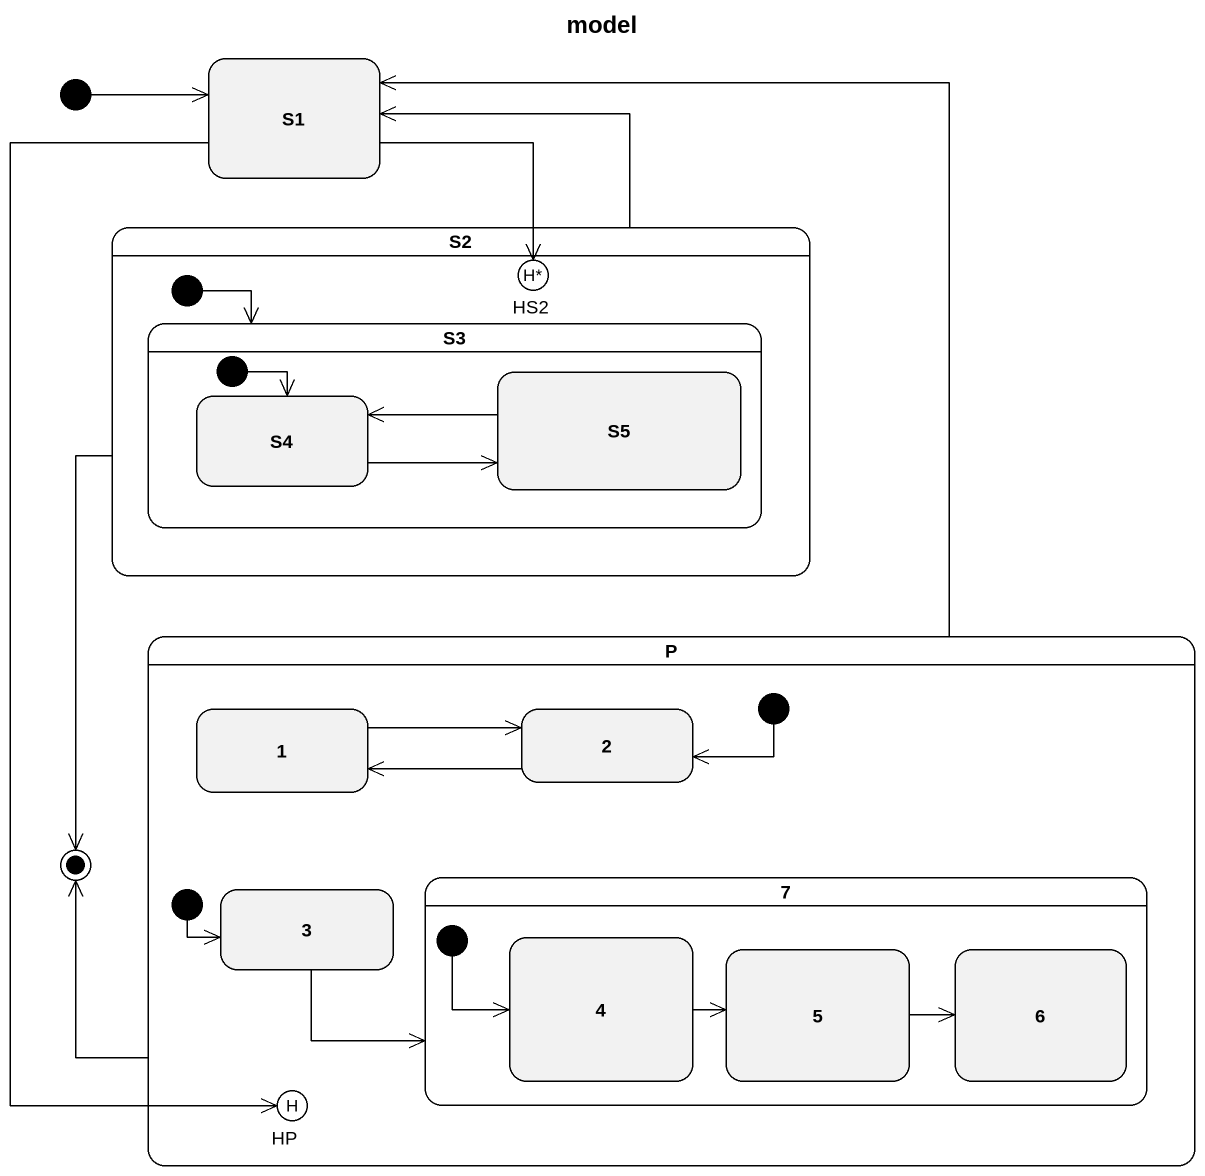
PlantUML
@startuml
title model
hide empty description
state S1
state S2 {
  state HS2 <<history*>>
  state S3 {
    state S4
    state S5
    [*] --> S4
  }
  [*] -right-> S3
}
state P {
  state "1" as s1
  state "2" as s2
  state initial4 <<start>>
  state initial5 <<start>>
  state "3" as s3
  state "7" as s7 {
    state "4" as s4
    state "5" as s5
    state "6" as s6
    [*] -right-> s4
  }
  state HP <<history>>
}
[*] -right-> S1
S1 --> HS2
S1 --> HP
S2 -up-> S1
S4 -right-> S5
S5 -left-> S4
P -up-> S1
s1 -right-> s2
s2 -left-> s1
initial4 -left-> s2
initial5 -right-> s3
s3 -right-> s7
s4 -right-> s5
s5 -right-> s6
S2 --> [*]
P -left-> [*]
@enduml
